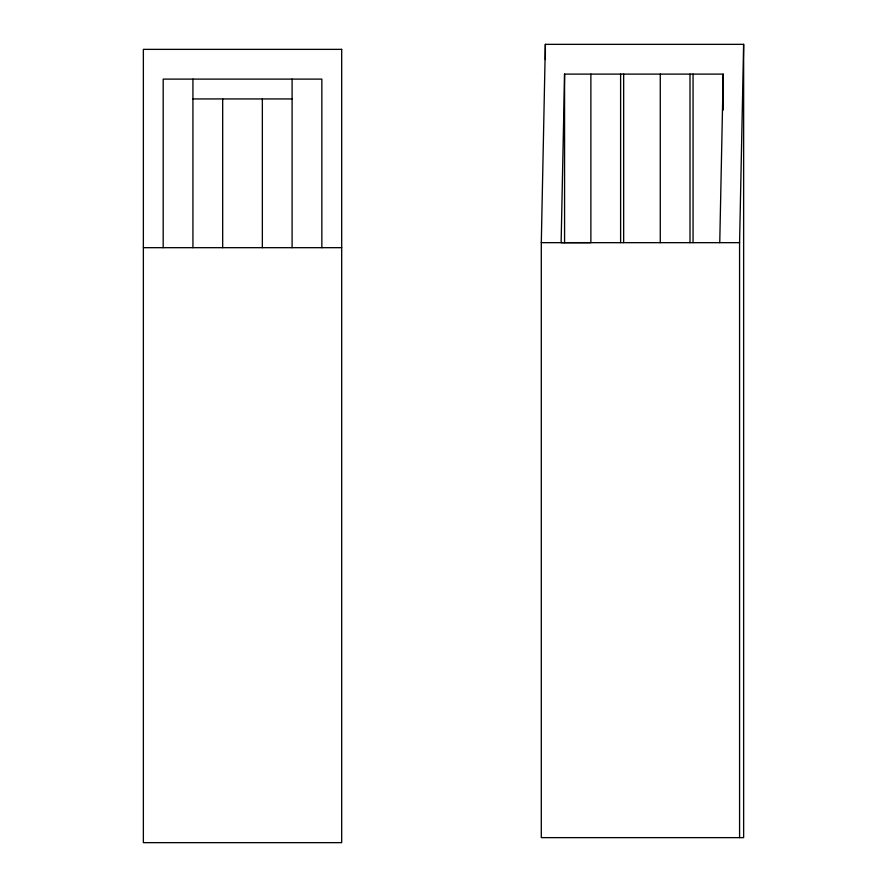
<?xml version="1.0" encoding="UTF-8"?>
<svg xmlns="http://www.w3.org/2000/svg" width="887" height="887" viewBox="0 0 887 887"><rect width="100%" height="100%" fill="white"/><g stroke="black" fill="none" stroke-linecap="round" stroke-linejoin="round"><path stroke-width="1.33" d="M541.303 242.672L545.361 44.35L743.639 44.35L743.639 837.638L541.303 837.638L541.303 242.672L590.875 242.65L590.875 74.087M723.204 110.032L723.204 74.109L564.575 74.109L561.127 242.672L739.581 242.672L743.639 44.35M719.756 242.672L723.204 74.109M192.934 98.945L292.1 98.945M143.361 247.684L341.683 247.684M739.581 242.672L739.581 837.638M693.057 74.087L693.057 242.65M690.008 74.087L690.008 242.65M660.272 74.087L660.272 242.65M623.661 74.087L623.661 242.65M620.612 74.087L620.612 242.65M564.575 74.109L564.575 242.65M545.361 44.35L545.361 59.584M321.848 247.684L321.848 79.109L163.186 79.109L163.186 247.684M292.1 79.109L292.1 247.684M262.352 98.945L262.352 247.684M222.681 98.945L222.681 247.684M192.934 79.109L192.934 247.684M341.683 49.362L143.361 49.362L143.361 842.65L341.683 842.65L341.683 49.362"/></g></svg>
